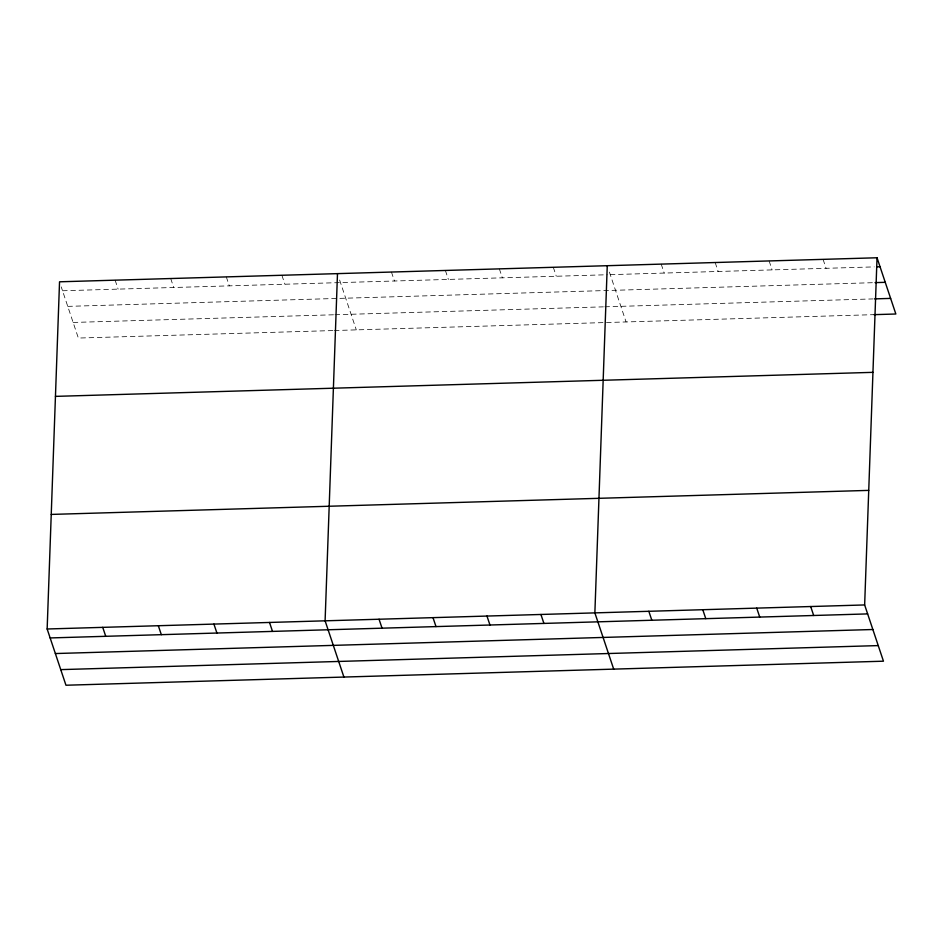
<?xml version="1.0" encoding="UTF-8"?>
<svg xmlns="http://www.w3.org/2000/svg" width="943" height="943" viewBox="0 0 943 943"><rect width="100%" height="100%" fill="white"/><g stroke="black" fill="none" stroke-linecap="round" stroke-linejoin="round"><path stroke-width="0.71" stroke-dasharray="4.71 3.54" d="M62.533 290.762L607.339 274.743M610.251 274.649L874.196 266.893M67.755 306.369L873.583 282.676M73.13 322.447L333.527 314.785M334.989 314.738L603.355 306.852M604.817 306.805L873.124 298.919M332.903 330.569L78.352 338.054L61.248 286.92M334.364 330.521L873.972 314.656M823.074 259.36L826.068 268.307M769.123 260.94L772.117 269.898M715.171 262.531L718.165 271.478M661.208 264.111L664.214 273.069M609.402 272.091L626.081 321.94M553.305 267.293L556.299 276.24M499.354 268.873L502.348 277.831M445.391 270.464L448.385 279.411M391.439 272.044L394.433 281.002M339.621 280.024L356.301 329.873M281.898 275.273L284.892 284.22M226.308 276.9L229.302 285.859M170.718 278.539L173.712 287.485M115.129 280.177L118.123 289.124"/><path stroke-width="1.41" d="M877.037 257.769L864.648 604.946L883.461 661.196L65.963 685.231L47.15 628.993L59.539 281.804L877.037 257.769L895.85 314.007L873.972 314.656M337.488 273.635L325.099 620.812L343.912 677.062M607.257 265.702L594.868 612.879L613.693 669.129M877.108 266.81L880.031 266.716M875.045 282.629L885.253 282.322M874.585 298.884L890.628 298.401M55.448 396.378L872.947 372.344M51.24 514.418L868.727 490.384M47.15 628.993L864.648 604.946M50.144 637.94L867.643 613.905M55.366 653.546L872.864 629.511M60.741 669.624L878.239 645.59M810.685 606.538L813.679 615.484M756.734 608.129L759.728 617.076M702.783 609.708L705.777 618.655M648.831 611.3L651.825 620.246M540.917 614.471L543.911 623.417M486.965 616.05L489.959 625.009M433.002 617.641L435.996 626.588M379.051 619.233L382.045 628.179M269.509 622.451L272.503 631.397M213.92 624.089L216.914 633.036M158.33 625.716L161.324 634.674M102.74 627.354L105.734 636.301"/></g></svg>
